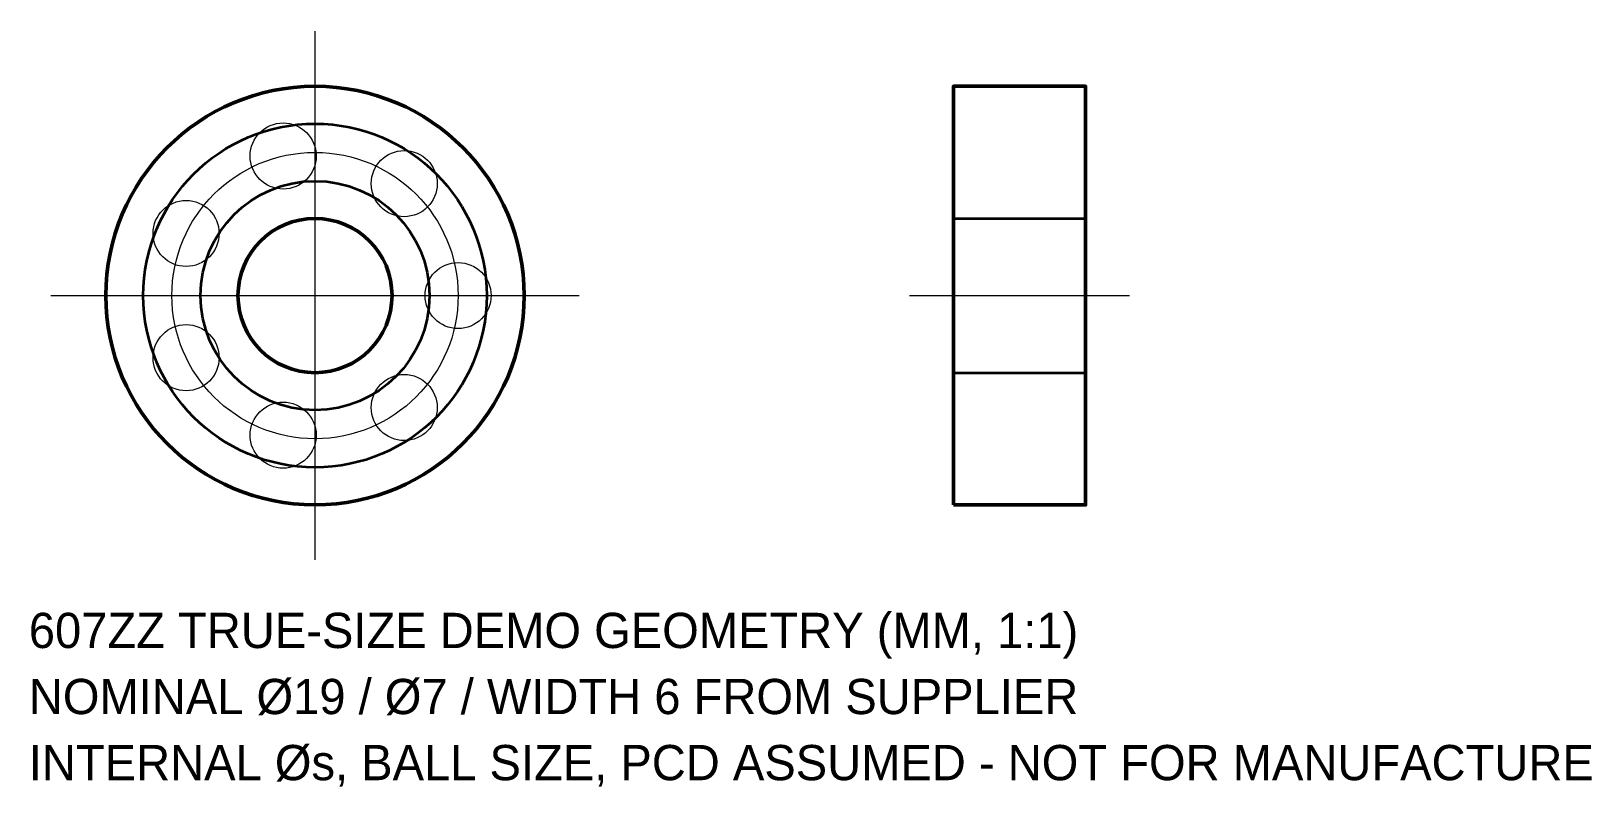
# Model space of a CAD drawing. Header units: millimetres. Extents: x -12.9 to 58, y -22.3 to 12.
import ezdxf

# ---------------------------------------------------------------- set-up
doc = ezdxf.new("R2010")
doc.units = ezdxf.units.MM
for name, color, linetype, lineweight in [('CENTER', 4, 'Continuous', 13), ('HEAVY', 7, 'Continuous', 50), ('HIDDEN', 8, 'Continuous', 15), ('OBJECT', 7, 'Continuous', 35), ('TEXT', 7, 'Continuous', 15)]:
    doc.layers.add(name, color=color, linetype=linetype, lineweight=lineweight)

msp = doc.modelspace()

# ---------------------------------------------------------------- linework, layer by layer
at = {"layer": 'CENTER'}
for p, q in [((0, -12), (0, 12)), ((-12, 0), (12, 0)), ((27, 0), (37, 0))]:
    msp.add_line(p, q, dxfattribs=at)
msp.add_circle((0, 0), 6.5, dxfattribs=at)
at = {"layer": 'HEAVY'}
msp.add_lwpolyline([(29, -9.5), (35, -9.5), (35, 9.5), (29, 9.5)], close=True, dxfattribs=at)
for radius in [9.5, 3.5]:
    msp.add_circle((0, 0), radius, dxfattribs=at)
at = {"layer": 'HIDDEN'}
for centre in [(-1.446, 6.337), (4.053, 5.082), (-5.856, 2.82), (6.5, 0), (-5.856, -2.82), (4.053, -5.082), (-1.446, -6.337)]:
    msp.add_circle(centre, 1.5, dxfattribs=at)
at = {"layer": 'OBJECT'}
for p, q in [((29, 3.5), (35, 3.5)), ((29, -3.5), (35, -3.5))]:
    msp.add_line(p, q, dxfattribs=at)
for radius in [7.8, 5.2]:
    msp.add_circle((0, 0), radius, dxfattribs=at)

# ---------------------------------------------------------------- texts
at = {"layer": 'TEXT'}
for s, p in [('607ZZ TRUE-SIZE DEMO GEOMETRY (MM, 1:1)', (-13, -16)), ('NOMINAL Ø19 / Ø7 / WIDTH 6 FROM SUPPLIER', (-13, -19)), ('INTERNAL Øs, BALL SIZE, PCD ASSUMED - NOT FOR MANUFACTURE', (-13, -22))]:
    msp.add_text(s, height=1.6, dxfattribs=at).set_placement(p)

doc.saveas('drawing.dxf')
